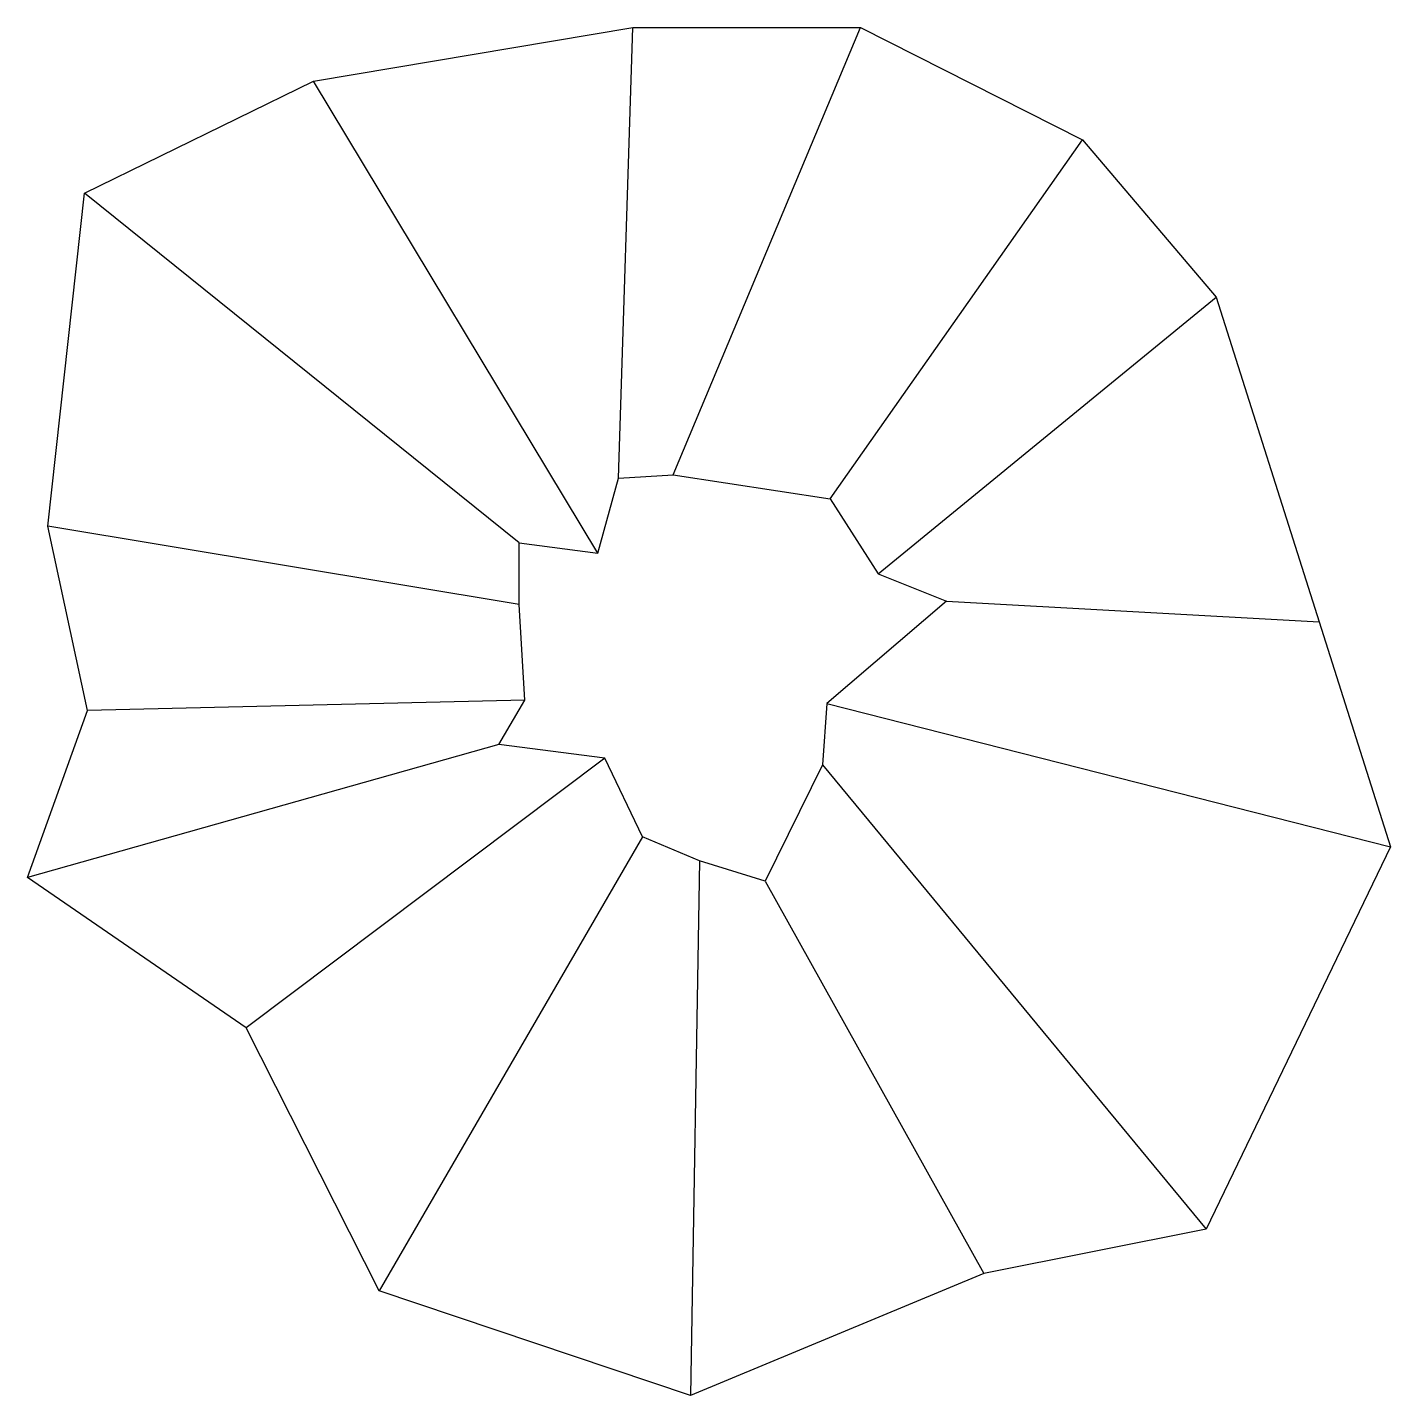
# Model space of a CAD drawing. Extents: x -2.42 to 2.47, y -2.46 to 2.45.
import ezdxf

# ---------------------------------------------------------------- set-up
doc = ezdxf.new("R2010")
doc.units = 0

msp = doc.modelspace()

# ---------------------------------------------------------------- linework, layer by layer
for p, q in [((-0.299, 0.8304), (-0.2477, 2.4481)), ((-0.1029, 0.8426), (0.5694, 2.4481)), ((-0.3726, 0.5609), (-1.3934, 2.2553)), ((0.4609, 0.7569), (1.3663, 2.0448)), ((-0.6545, 0.5981), (-2.2148, 1.8533)), ((0.6325, 0.4874), (1.8459, 1.4795)), ((-0.6545, 0.3771), (-2.346, 0.6589)), ((0.8776, 0.3894), (2.2152, 0.3152)), ((-0.6349, 0.0342), (-2.2041, -0.0026)), ((0.4486, 0.0219), (2.4715, -0.4925)), ((-0.728, -0.1251), (-2.4195, -0.6028)), ((-0.3481, -0.174), (-1.6351, -1.1417)), ((0.4327, -0.1985), (1.8092, -1.8644)), ((-0.2132, -0.4558), (-1.157, -2.0849)), ((-0.0086, -0.5427), (-0.0404, -2.4613)), ((0.228, -0.615), (1.0125, -2.0236))]:
    msp.add_line(p, q)
for points in [[(-0.0404, -2.4613), (-1.157, -2.0849), (-1.6351, -1.1417), (-2.4195, -0.6028), (-2.2041, -0.0026), (-2.346, 0.6589), (-2.2148, 1.8533), (-1.3934, 2.2553), (-0.2477, 2.4481), (0.5694, 2.4481), (1.3663, 2.0448), (1.8459, 1.4795), (2.2152, 0.3152), (2.4715, -0.4925), (1.8092, -1.8644), (1.0125, -2.0236)], [(-0.2132, -0.4558), (-0.3481, -0.174), (-0.728, -0.1251), (-0.6349, 0.0342), (-0.6545, 0.3771), (-0.6545, 0.5981), (-0.3726, 0.5609), (-0.299, 0.8304), (-0.1029, 0.8426), (0.4609, 0.7569), (0.6325, 0.4874), (0.8776, 0.3894), (0.4486, 0.0219), (0.4327, -0.1985), (0.228, -0.615), (-0.0086, -0.5427)]]:
    msp.add_lwpolyline(points, close=True)

doc.saveas('drawing.dxf')
